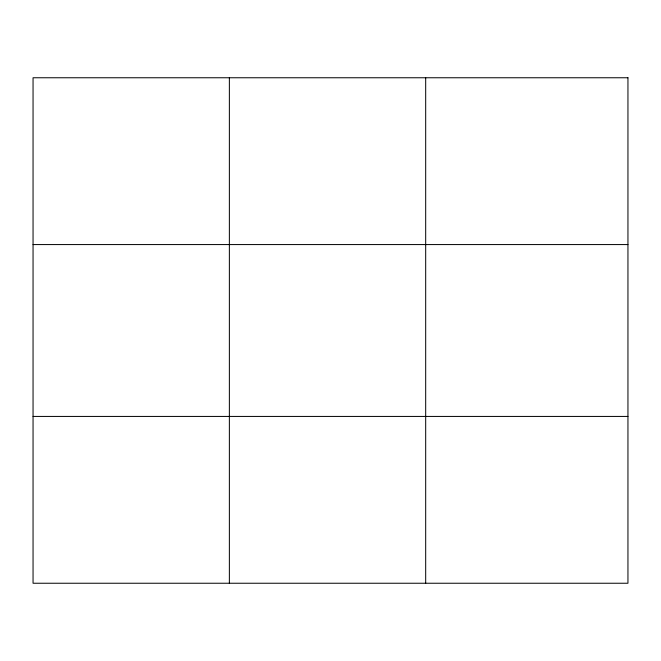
<?xml version="1.0" encoding="UTF-8"?>
<svg xmlns="http://www.w3.org/2000/svg" width="661" height="661" viewBox="0 0 661 661"><rect width="100%" height="100%" fill="white"/><g stroke="black" fill="none" stroke-linecap="round" stroke-linejoin="round"><path stroke-width="0.99" d="M229.367 77.758L229.367 583.242M425.684 77.758L425.684 583.242M33.05 244.57L627.95 244.57M33.05 416.43L627.95 416.43M627.95 77.758L627.95 583.242L33.05 583.242L33.05 77.758L627.95 77.758"/></g></svg>
